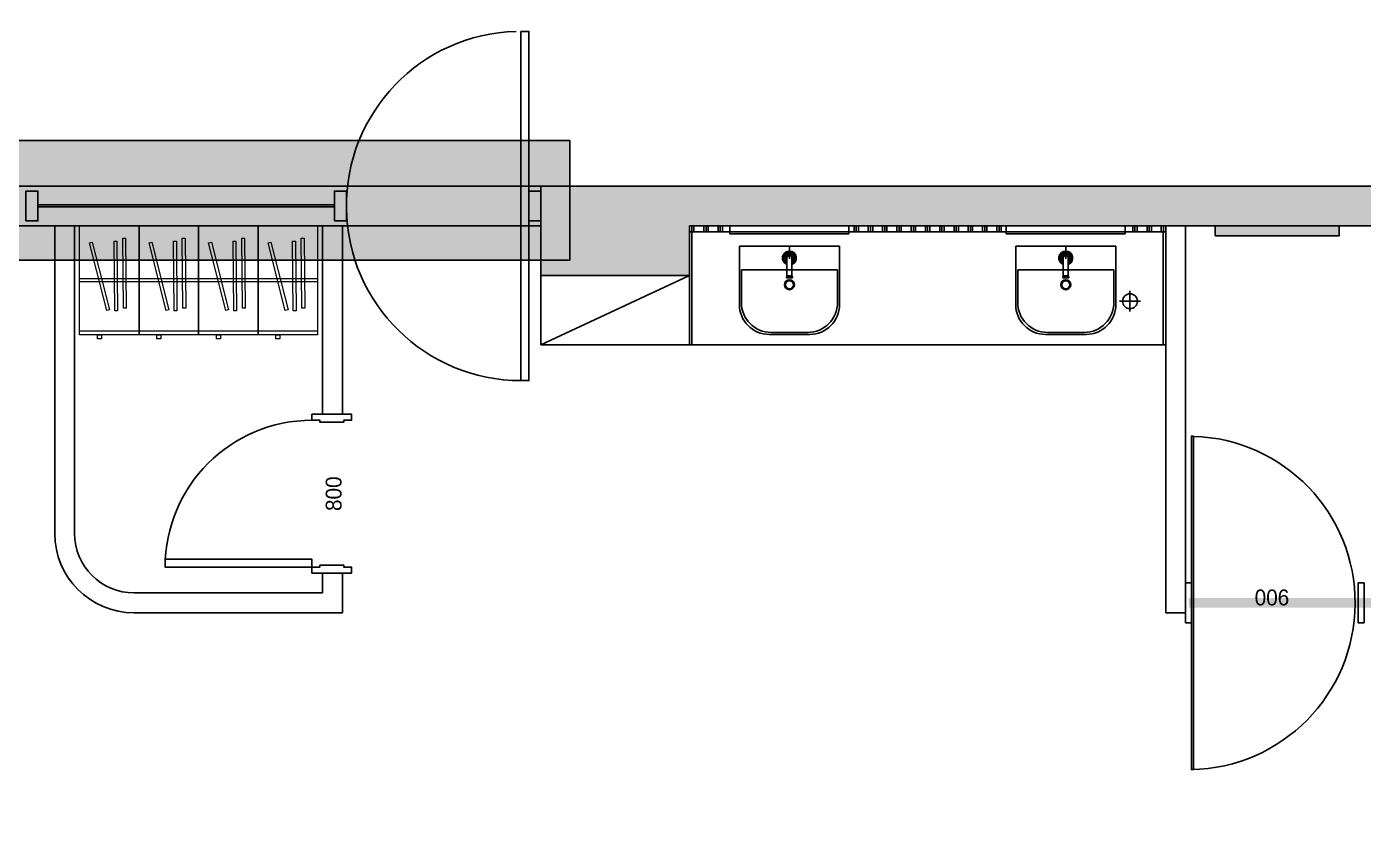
# Model space of a CAD drawing. Extents: x 11477420 to 23072185, y -28506554 to -14238804.
# Drawn here: x 11487655 to 11494392, y -14315015 to -14310971 of the extents above; entities that cross this region are included whole.
import ezdxf
from ezdxf.enums import TextEntityAlignment as Align

# ---------------------------------------------------------------- set-up
doc = ezdxf.new("R2010")
doc.units = 0
doc.header["$LTSCALE"] = 50
doc.header["$MEASUREMENT"] = 0
doc.linetypes.add('HIDDEN', pattern=[0.375, 0.25, -0.125])
doc.layers.get('0').update_dxf_attribs({"linetype": 'CONTINUOUS'})
for name, color, linetype in [('03-WAL NEW', 3, 'CONTINUOUS'), ('1.천장.벽체선(내벽)', 3, 'CONTINUOUS'), ('2.글자선', 60, 'CONTINUOUS'), ('2CONTINUOUS', 2, 'CONTINUOUS'), ('3 가구-붙박이', 6, 'CONTINUOUS'), ('3.기호.계단선', 30, 'CONTINUOUS'), ('8.패턴선', 8, 'CONTINUOUS'), ('C-WIN', 4, 'CONTINUOUS'), ('CO-BATH', 6, 'CONTINUOUS'), ('CO-DO-FR', 7, 'CONTINUOUS'), ('CO-DOOR', 8, 'CONTINUOUS')]:
    doc.layers.add(name, color=color, linetype=linetype)
doc.layers.add('Arch', color=8, linetype='CONTINUOUS', lineweight=0)
doc.styles.add('W-TEXT2', font='Dotum.ttf')
doc.linetypes.add('BATTING', pattern='A,0.00254,-2.54,[134,ltypeshp.shx,S=2.54,R=0,X=-2.54,Y=0],-5.08,[134,ltypeshp.shx,S=2.54,R=180,X=2.54,Y=0],-2.54', length=10.16254)

# ---------------------------------------------------------------- blocks, each defined once
blk = doc.blocks.new('flooor')
at = {"layer": '3.기호.계단선', "ltscale": 30}
h = blk.add_hatch(color=256, dxfattribs=at)
h.dxf.hatch_style = 1
h.paths.add_polyline_path([(11502506.8, -14177741.8), (11503131.8, -14177741.8), (11503131.8, -14177791.8), (11502506.8, -14177791.8)])
at = {"layer": '8.패턴선', "ltscale": 30}
h = blk.add_hatch(color=256, dxfattribs=at)
h.dxf.hatch_style = 1
h.paths.add_polyline_path([(11507656.8, -14172891.8), (11491856.8, -14172891.8), (11491856.8, -14188496.8), (11492056.8, -14188496.8), (11492056.8, -14187881.8), (11492216.8, -14187881.8), (11492216.8, -14187096.8), (11492056.8, -14187096.8), (11492056.8, -14177741.8), (11494956.8, -14177741.8), (11494956.8, -14177541.8), (11492056.8, -14177541.8), (11492056.8, -14173091.8), (11494756.8, -14173091.8), (11494756.8, -14176541.8), (11494956.8, -14176541.8), (11494956.8, -14173091.8), (11500056.8, -14173091.8), (11500056.8, -14176141.8), (11500256.8, -14176141.8), (11500256.8, -14173091.8), (11503456.8, -14173091.8), (11503456.8, -14176141.8), (11503656.8, -14176141.8), (11503656.8, -14175391.8), (11504256.8, -14175391.8), (11504256.8, -14175302.3), (11504246.8, -14175302.3), (11504246.8, -14175262.3), (11504256.8, -14175191.8), (11503656.8, -14175191.8), (11503656.8, -14173091.8), (11505856.8, -14173091.8), (11505856.8, -14175191.8), (11505256.8, -14175191.8), (11505256.8, -14175262.3), (11505266.8, -14175262.3), (11505266.8, -14175316.8), (11505256.8, -14175316.8), (11505256.8, -14175391.8), (11506056.8, -14175391.8), (11506056.8, -14174691.8), (11509204.8, -14174691.8), (11509204.8, -14174491.8), (11506056.8, -14174491.8), (11506056.8, -14173091.8), (11507656.8, -14173091.8)])
h.paths.add_polyline_path([(11499856.8, -14177741.8), (11504356.8, -14177741.8), (11504356.8, -14177541.8), (11499106.8, -14177541.8), (11499106.8, -14177566.8), (11499106.8, -14177716.8), (11499106.8, -14177741.8), (11499106.8, -14177991.8), (11499856.8, -14177991.8)], flags=17)
h.paths.add_polyline_path([(11506056.8, -14177541.8), (11505856.8, -14177541.8), (11505356.8, -14177541.8), (11505356.8, -14177741.8), (11505356.8, -14177941.8), (11506056.8, -14177941.8)], flags=17)
h.paths.add_polyline_path([(11512534.8, -14172891.8), (11511656.8, -14172891.8), (11511656.8, -14173091.8), (11511656.8, -14173691.8), (11512334.8, -14173691.8), (11512334.8, -14174491.8), (11511854.8, -14174491.8), (11511854.8, -14174691.8), (11512334.8, -14174691.8), (11512334.8, -14174791.8), (11512534.8, -14174791.8)])
h.paths.add_polyline_path([(11512534.8, -14175641.8), (11512384.8, -14175641.8), (11512334.8, -14175641.8), (11512334.8, -14176391.8), (11512534.8, -14176391.8)])
h.paths.add_polyline_path([(11512534.8, -14176941.8), (11512384.8, -14176941.8), (11512334.8, -14176941.8), (11512334.8, -14177100.8), (11511772.8, -14177100.8), (11511772.8, -14177941.8), (11512334.8, -14177941.8), (11512334.8, -14178041.8), (11512534.8, -14178041.8)])
h.paths.add_polyline_path([(11512534.8, -14179271.8), (11512384.8, -14179271.8), (11512334.8, -14179271.8), (11512334.8, -14179836.8), (11512534.8, -14179836.8)])
h.paths.add_polyline_path([(11512256.8, -14184446.8), (11511656.8, -14184446.8), (11511656.8, -14185146.8), (11512256.8, -14185146.8)])
h.paths.add_polyline_path([(11507213.8, -14187066.8), (11506733.8, -14187066.8), (11506733.8, -14187846.8), (11507213.8, -14187846.8)], flags=17)
h.paths.add_polyline_path([(11499706.8, -14186781.8), (11499221.8, -14186781.8), (11499221.8, -14187556.8), (11499706.8, -14187556.8)], flags=17)
at = {"ltscale": 30}
for p, q in [((11502129.3, -14178121.8), (11502024.3, -14178121.8)), ((11502076.8, -14178174.3), (11502076.8, -14178069.3))]:
    blk.add_line(p, q, dxfattribs=at)
blk.add_circle((11502076.8, -14178121.8), 37.5, dxfattribs=at)
at = {"layer": '2CONTINUOUS', "ltscale": 30}
for p, q in [((11499106.8, -14177541.8), (11504356.8, -14177541.8)), ((11499856.8, -14177741.8), (11504356.8, -14177741.8))]:
    blk.add_line(p, q, dxfattribs=at)
blk.add_lwpolyline([(11499856.8, -14177741.8), (11499856.8, -14177991.8), (11499106.8, -14177991.8), (11499106.8, -14177541.8)], dxfattribs=at)
at = {"layer": '3.기호.계단선', "ltscale": 30}
blk.add_lwpolyline([(11502506.8, -14177741.8), (11503131.8, -14177741.8), (11503131.8, -14177791.8), (11502506.8, -14177791.8), (11502506.8, -14177741.8)], dxfattribs=at)
at = {"layer": 'C-WIN', "ltscale": 30}
for p, q in [((11498066.8, -14177636.8), (11496571.8, -14177636.8)), ((11498066.8, -14177646.8), (11496571.8, -14177646.8))]:
    blk.add_line(p, q, dxfattribs=at)
for points in [[(11494956.8, -14177541.8), (11499106.8, -14177541.8), (11499106.8, -14177741.8), (11494956.8, -14177741.8)], [(11496511.8, -14177716.8), (11496571.8, -14177716.8), (11496571.8, -14177566.8), (11496511.8, -14177566.8)], [(11498066.8, -14177716.8), (11498126.8, -14177716.8), (11498126.8, -14177566.8), (11498066.8, -14177566.8)], [(11499046.8, -14177716.8), (11499106.8, -14177716.8), (11499106.8, -14177566.8), (11499046.8, -14177566.8)]]:
    blk.add_lwpolyline(points, close=True, dxfattribs=at)
at = {"layer": 'CO-DOOR'}
blk.add_lwpolyline([(11499006.8, -14176761.8), (11499006.8, -14178521.8), (11499046.8, -14178521.8), (11499046.8, -14176761.8)], close=True, dxfattribs=at)
blk.add_arc((11499007, -14177641.6), 880.2, 91.57331, 269.9892, dxfattribs=at)
blk = doc.blocks.new('flooor2')
at = {"color": 8}
for p, q in [((11525899.6, -14272946.4), (11525899.6, -14273011.4)), ((11527292.6, -14272946.4), (11527292.6, -14273011.4))]:
    blk.add_line(p, q, dxfattribs=at)
at = {"layer": '03-WAL NEW', "color": 8}
for p, q in [((11525396.1, -14272874.4), (11525396.1, -14272844.4)), ((11525396.1, -14272844.4), (11525418.1, -14272844.4)), ((11525418.1, -14272844.4), (11525418.1, -14272874.4)), ((11525468.1, -14272874.4), (11525468.1, -14272844.4)), ((11525468.1, -14272844.4), (11525490.1, -14272844.4)), ((11525490.1, -14272844.4), (11525490.1, -14272874.4)), ((11525540.1, -14272874.4), (11525540.1, -14272844.4)), ((11525540.1, -14272844.4), (11525562.1, -14272844.4)), ((11525562.1, -14272844.4), (11525562.1, -14272874.4)), ((11526225.1, -14272874.4), (11526225.1, -14272844.4)), ((11526225.1, -14272844.4), (11526247.1, -14272844.4)), ((11526247.1, -14272844.4), (11526247.1, -14272874.4)), ((11526297.1, -14272874.4), (11526297.1, -14272844.4)), ((11526297.1, -14272844.4), (11526319.1, -14272844.4)), ((11526319.1, -14272844.4), (11526319.1, -14272874.4)), ((11526369.1, -14272874.4), (11526369.1, -14272844.4)), ((11526369.1, -14272844.4), (11526391.1, -14272844.4)), ((11526391.1, -14272844.4), (11526391.1, -14272874.4)), ((11526441.1, -14272874.4), (11526441.1, -14272844.4)), ((11526441.1, -14272844.4), (11526463.1, -14272844.4)), ((11526463.1, -14272844.4), (11526463.1, -14272874.4)), ((11526513.1, -14272874.4), (11526513.1, -14272844.4)), ((11526513.1, -14272844.4), (11526535.1, -14272844.4)), ((11526535.1, -14272844.4), (11526535.1, -14272874.4)), ((11526607.1, -14272844.4), (11526585.1, -14272844.4)), ((11526585.1, -14272844.4), (11526585.1, -14272874.4)), ((11526607.1, -14272874.4), (11526607.1, -14272844.4)), ((11526679.1, -14272844.4), (11526657.1, -14272844.4)), ((11526657.1, -14272844.4), (11526657.1, -14272874.4)), ((11526679.1, -14272874.4), (11526679.1, -14272844.4)), ((11526751.1, -14272844.4), (11526729.1, -14272844.4)), ((11526729.1, -14272844.4), (11526729.1, -14272874.4)), ((11526751.1, -14272874.4), (11526751.1, -14272844.4)), ((11526823.1, -14272844.4), (11526801.1, -14272844.4)), ((11526801.1, -14272844.4), (11526801.1, -14272874.4)), ((11526823.1, -14272874.4), (11526823.1, -14272844.4)), ((11526895.1, -14272844.4), (11526873.1, -14272844.4)), ((11526873.1, -14272844.4), (11526873.1, -14272874.4)), ((11526895.1, -14272874.4), (11526895.1, -14272844.4)), ((11526967.1, -14272844.4), (11526945.1, -14272844.4)), ((11526945.1, -14272844.4), (11526945.1, -14272874.4)), ((11526967.1, -14272874.4), (11526967.1, -14272844.4)), ((11527652.1, -14272844.4), (11527630.1, -14272844.4)), ((11527630.1, -14272844.4), (11527630.1, -14272874.4)), ((11527652.1, -14272874.4), (11527652.1, -14272844.4)), ((11527724.1, -14272844.4), (11527702.1, -14272844.4)), ((11527702.1, -14272844.4), (11527702.1, -14272874.4)), ((11527724.1, -14272874.4), (11527724.1, -14272844.4)), ((11527796.1, -14272844.4), (11527774.1, -14272844.4)), ((11527774.1, -14272844.4), (11527774.1, -14272874.4)), ((11527796.1, -14272874.4), (11527796.1, -14272844.4)), ((11525418.1, -14272874.4), (11525396.1, -14272874.4)), ((11525490.1, -14272874.4), (11525468.1, -14272874.4)), ((11525562.1, -14272874.4), (11525540.1, -14272874.4)), ((11526247.1, -14272874.4), (11526225.1, -14272874.4)), ((11526319.1, -14272874.4), (11526297.1, -14272874.4)), ((11526391.1, -14272874.4), (11526369.1, -14272874.4)), ((11526463.1, -14272874.4), (11526441.1, -14272874.4)), ((11526535.1, -14272874.4), (11526513.1, -14272874.4)), ((11526585.1, -14272874.4), (11526607.1, -14272874.4)), ((11526657.1, -14272874.4), (11526679.1, -14272874.4)), ((11526729.1, -14272874.4), (11526751.1, -14272874.4)), ((11526801.1, -14272874.4), (11526823.1, -14272874.4)), ((11526873.1, -14272874.4), (11526895.1, -14272874.4)), ((11526945.1, -14272874.4), (11526967.1, -14272874.4)), ((11527630.1, -14272874.4), (11527652.1, -14272874.4)), ((11527702.1, -14272874.4), (11527724.1, -14272874.4)), ((11527774.1, -14272874.4), (11527796.1, -14272874.4))]:
    blk.add_line(p, q, dxfattribs=at)
at = {"layer": '03-WAL NEW', "color": 8, "ltscale": 10}
for p, q in [((11525407.1, -14272844.4), (11525407.1, -14272874.4)), ((11525479.1, -14272844.4), (11525479.1, -14272874.4)), ((11525551.1, -14272844.4), (11525551.1, -14272874.4)), ((11526236.1, -14272844.4), (11526236.1, -14272874.4)), ((11526308.1, -14272844.4), (11526308.1, -14272874.4)), ((11526380.1, -14272844.4), (11526380.1, -14272874.4)), ((11526452.1, -14272844.4), (11526452.1, -14272874.4)), ((11526524.1, -14272844.4), (11526524.1, -14272874.4)), ((11526596.1, -14272844.4), (11526596.1, -14272874.4)), ((11526668.1, -14272844.4), (11526668.1, -14272874.4)), ((11526740.1, -14272844.4), (11526740.1, -14272874.4)), ((11526812.1, -14272844.4), (11526812.1, -14272874.4)), ((11526884.1, -14272844.4), (11526884.1, -14272874.4)), ((11526956.1, -14272844.4), (11526956.1, -14272874.4)), ((11527641.1, -14272844.4), (11527641.1, -14272874.4)), ((11527713.1, -14272844.4), (11527713.1, -14272874.4)), ((11527785.1, -14272844.4), (11527785.1, -14272874.4))]:
    blk.add_line(p, q, dxfattribs=at)
at = {"layer": '1.천장.벽체선(내벽)', "ltscale": 30}
for p, q in [((11522196.1, -14274394.4), (11522196.1, -14272844.4)), ((11522296.1, -14274394.4), (11522296.1, -14272844.4)), ((11523546.1, -14273794.4), (11523546.1, -14272844.4)), ((11523646.1, -14273794.4), (11523646.1, -14272844.4)), ((11523646.1, -14273794.4), (11523546.1, -14273794.4)), ((11523546.1, -14274694.4), (11523546.1, -14274594.4)), ((11523646.1, -14274594.4), (11523546.1, -14274594.4)), ((11523646.1, -14274794.4), (11523646.1, -14274594.4)), ((11523546.1, -14274694.4), (11522596.1, -14274694.4)), ((11523646.1, -14274794.4), (11522596.1, -14274794.4))]:
    blk.add_line(p, q, dxfattribs=at)
blk.add_lwpolyline([(11527796.1, -14274794.4), (11527896.1, -14274794.4), (11527896.1, -14272844.4), (11527796.1, -14272844.4)], close=True, dxfattribs=at)
for radius in [400, 300]:
    blk.add_arc((11522596.1, -14274394.4), radius, 180, 270, dxfattribs=at)
at = {"layer": '3 가구-붙박이', "color": 8, "ltscale": 30}
for p, q in [((11527796.1, -14272844.4), (11525396.1, -14272844.4)), ((11525396.1, -14272844.4), (11525396.1, -14273444.4)), ((11525396.1, -14272844.4), (11525396.1, -14272874.4)), ((11527796.1, -14273444.4), (11527796.1, -14272844.4)), ((11527796.1, -14272874.4), (11527796.1, -14272844.4)), ((11525396.1, -14272874.4), (11527796.1, -14272874.4)), ((11525408.1, -14273444.4), (11525408.1, -14272874.4)), ((11525408.1, -14273444.4), (11525408.1, -14272874.4)), ((11527784.1, -14273444.4), (11527784.1, -14272874.4)), ((11524646.1, -14273444.4), (11525396.1, -14273094.4)), ((11525396.1, -14273094.4), (11524646.1, -14273094.4)), ((11524646.1, -14273094.4), (11524646.1, -14273444.4)), ((11525396.1, -14273444.4), (11525396.1, -14273094.4)), ((11524646.1, -14273444.4), (11525396.1, -14273444.4)), ((11525396.1, -14273444.4), (11527796.1, -14273444.4)), ((11525396.1, -14273444.4), (11525408.1, -14273444.4)), ((11525396.1, -14273444.4), (11525408.1, -14273444.4)), ((11527796.1, -14273444.4), (11527784.1, -14273444.4))]:
    blk.add_line(p, q, dxfattribs=at)
at = {"layer": '8.패턴선', "color": 8}
for p, q in [((11525599.6, -14272884.4), (11525599.6, -14272844.4)), ((11525599.6, -14272844.4), (11526199.6, -14272844.4)), ((11526199.6, -14272844.4), (11526199.6, -14272884.4)), ((11527592.6, -14272844.4), (11526992.6, -14272844.4)), ((11526992.6, -14272844.4), (11526992.6, -14272884.4)), ((11527592.6, -14272884.4), (11527592.6, -14272844.4)), ((11526199.6, -14272884.4), (11525599.6, -14272884.4)), ((11526992.6, -14272884.4), (11527592.6, -14272884.4))]:
    blk.add_line(p, q, dxfattribs=at)
at = {"layer": 'Arch', "color": 8}
for p, q in [((11522321.1, -14273394.4), (11522321.1, -14272844.4)), ((11522321.1, -14272844.4), (11522621.1, -14272844.4)), ((11522621.1, -14273394.4), (11522621.1, -14272844.4)), ((11522621.1, -14272844.4), (11522921.1, -14272844.4)), ((11522621.1, -14272844.4), (11522621.1, -14273394.4)), ((11522921.1, -14272844.4), (11522921.1, -14273394.4)), ((11522921.1, -14273394.4), (11522921.1, -14272844.4)), ((11522921.1, -14272844.4), (11523221.1, -14272844.4)), ((11523221.1, -14273394.4), (11523221.1, -14272844.4)), ((11523221.1, -14272844.4), (11523521.1, -14272844.4)), ((11523221.1, -14272844.4), (11523221.1, -14273394.4)), ((11523521.1, -14272844.4), (11523521.1, -14273394.4)), ((11522539, -14272907), (11522553, -14272906.9)), ((11522542.1, -14273259.1), (11522539, -14272907)), ((11522553, -14272906.9), (11522556.1, -14273259)), ((11522839, -14272907), (11522853, -14272906.9)), ((11522842.1, -14273259.1), (11522839, -14272907)), ((11522853, -14272906.9), (11522856.1, -14273259)), ((11523139, -14272907), (11523153, -14272906.9)), ((11523142.1, -14273259.1), (11523139, -14272907)), ((11523153, -14272906.9), (11523156.1, -14273259)), ((11523439, -14272907), (11523453, -14272906.9)), ((11523442.1, -14273259.1), (11523439, -14272907)), ((11523453, -14272906.9), (11523456.1, -14273259)), ((11522371.9, -14272930.2), (11522385.5, -14272926.8)), ((11522458.3, -14273271.7), (11522371.9, -14272930.2)), ((11522385.5, -14272926.8), (11522471.9, -14273268.2)), ((11522495.1, -14272921.1), (11522509.1, -14272921)), ((11522498.2, -14273273.3), (11522495.1, -14272921.1)), ((11522509.1, -14272921), (11522512.2, -14273273.2)), ((11522671.9, -14272930.2), (11522685.5, -14272926.8)), ((11522758.3, -14273271.7), (11522671.9, -14272930.2)), ((11522685.5, -14272926.8), (11522771.9, -14273268.2)), ((11522795.1, -14272921.1), (11522809.1, -14272921)), ((11522798.2, -14273273.3), (11522795.1, -14272921.1)), ((11522809.1, -14272921), (11522812.2, -14273273.2)), ((11522971.9, -14272930.2), (11522985.5, -14272926.8)), ((11523058.3, -14273271.7), (11522971.9, -14272930.2)), ((11522985.5, -14272926.8), (11523071.9, -14273268.2)), ((11523095.1, -14272921.1), (11523109.1, -14272921)), ((11523098.2, -14273273.3), (11523095.1, -14272921.1)), ((11523109.1, -14272921), (11523112.2, -14273273.2)), ((11523271.9, -14272930.2), (11523285.5, -14272926.8)), ((11523358.3, -14273271.7), (11523271.9, -14272930.2)), ((11523285.5, -14272926.8), (11523371.9, -14273268.2)), ((11523395.1, -14272921.1), (11523409.1, -14272921)), ((11523398.2, -14273273.3), (11523395.1, -14272921.1)), ((11523409.1, -14272921), (11523412.2, -14273273.2)), ((11522621.1, -14273111.9), (11522321.1, -14273111.9)), ((11522921.1, -14273111.9), (11522621.1, -14273111.9)), ((11523221.1, -14273111.9), (11522921.1, -14273111.9)), ((11523521.1, -14273111.9), (11523221.1, -14273111.9)), ((11522621.1, -14273126.9), (11522321.1, -14273126.9)), ((11522921.1, -14273126.9), (11522621.1, -14273126.9)), ((11523221.1, -14273126.9), (11522921.1, -14273126.9)), ((11523521.1, -14273126.9), (11523221.1, -14273126.9)), ((11522471.9, -14273268.2), (11522458.3, -14273271.7)), ((11522512.2, -14273273.2), (11522498.2, -14273273.3)), ((11522556.1, -14273259), (11522542.1, -14273259.1)), ((11522771.9, -14273268.2), (11522758.3, -14273271.7)), ((11522812.2, -14273273.2), (11522798.2, -14273273.3)), ((11522856.1, -14273259), (11522842.1, -14273259.1)), ((11523071.9, -14273268.2), (11523058.3, -14273271.7)), ((11523112.2, -14273273.2), (11523098.2, -14273273.3)), ((11523156.1, -14273259), (11523142.1, -14273259.1)), ((11523371.9, -14273268.2), (11523358.3, -14273271.7)), ((11523412.2, -14273273.2), (11523398.2, -14273273.3)), ((11523456.1, -14273259), (11523442.1, -14273259.1)), ((11522321.1, -14273374.4), (11522621.1, -14273374.4)), ((11522621.1, -14273374.4), (11522921.1, -14273374.4)), ((11522921.1, -14273374.4), (11523221.1, -14273374.4)), ((11523221.1, -14273374.4), (11523521.1, -14273374.4)), ((11522621.1, -14273394.4), (11522321.1, -14273394.4)), ((11522411.1, -14273414.4), (11522411.1, -14273394.4)), ((11522411.1, -14273394.4), (11522431.1, -14273394.4)), ((11522431.1, -14273414.4), (11522411.1, -14273414.4)), ((11522431.1, -14273394.4), (11522431.1, -14273414.4)), ((11522921.1, -14273394.4), (11522621.1, -14273394.4)), ((11522711.1, -14273414.4), (11522711.1, -14273394.4)), ((11522711.1, -14273394.4), (11522731.1, -14273394.4)), ((11522731.1, -14273414.4), (11522711.1, -14273414.4)), ((11522731.1, -14273394.4), (11522731.1, -14273414.4)), ((11523221.1, -14273394.4), (11522921.1, -14273394.4)), ((11523011.1, -14273414.4), (11523011.1, -14273394.4)), ((11523011.1, -14273394.4), (11523031.1, -14273394.4)), ((11523031.1, -14273414.4), (11523011.1, -14273414.4)), ((11523031.1, -14273394.4), (11523031.1, -14273414.4)), ((11523521.1, -14273394.4), (11523221.1, -14273394.4)), ((11523311.1, -14273414.4), (11523311.1, -14273394.4)), ((11523311.1, -14273394.4), (11523331.1, -14273394.4)), ((11523331.1, -14273414.4), (11523311.1, -14273414.4)), ((11523331.1, -14273394.4), (11523331.1, -14273414.4))]:
    blk.add_line(p, q, dxfattribs=at)
at = {"layer": 'CO-BATH', "color": 8}
for p, q in [((11525647.1, -14273241.4), (11525647.1, -14272946.4)), ((11525647.1, -14272946.4), (11526152.1, -14272946.4)), ((11526152.1, -14272946.4), (11526152.1, -14273241.4)), ((11527040.1, -14272946.4), (11527040.1, -14273241.4)), ((11527545.1, -14272946.4), (11527040.1, -14272946.4)), ((11527545.1, -14273241.4), (11527545.1, -14272946.4)), ((11525887.1, -14273006.4), (11525887.1, -14273096.9)), ((11525912.1, -14273006.4), (11525912.1, -14273096.9)), ((11527280.1, -14273006.4), (11527280.1, -14273096.9)), ((11527305.1, -14273006.4), (11527305.1, -14273096.9)), ((11525657.1, -14273231.4), (11525657.1, -14273066.4)), ((11525657.1, -14273066.4), (11526142.1, -14273066.4)), ((11525885.1, -14273101.9), (11525885.1, -14273106.9)), ((11525914.1, -14273101.9), (11525885.1, -14273101.9)), ((11525914.1, -14273106.9), (11525885.1, -14273106.9)), ((11525886.1, -14273096.9), (11525886.1, -14273101.9)), ((11525913.1, -14273096.9), (11525886.1, -14273096.9)), ((11525913.1, -14273096.9), (11525913.1, -14273101.9)), ((11525914.1, -14273101.9), (11525914.1, -14273106.9)), ((11526142.1, -14273066.4), (11526142.1, -14273231.4)), ((11527050.1, -14273066.4), (11527050.1, -14273231.4)), ((11527535.1, -14273066.4), (11527050.1, -14273066.4)), ((11527278.1, -14273101.9), (11527278.1, -14273106.9)), ((11527278.1, -14273101.9), (11527307.1, -14273101.9)), ((11527278.1, -14273106.9), (11527307.1, -14273106.9)), ((11527279.1, -14273096.9), (11527279.1, -14273101.9)), ((11527279.1, -14273096.9), (11527306.1, -14273096.9)), ((11527306.1, -14273096.9), (11527306.1, -14273101.9)), ((11527307.1, -14273101.9), (11527307.1, -14273106.9)), ((11527535.1, -14273231.4), (11527535.1, -14273066.4)), ((11525992.1, -14273381.4), (11525807.1, -14273381.4)), ((11527200.1, -14273381.4), (11527385.1, -14273381.4)), ((11526002.1, -14273391.4), (11525797.1, -14273391.4)), ((11527190.1, -14273391.4), (11527395.1, -14273391.4))]:
    blk.add_line(p, q, dxfattribs=at)
for centre, radius in [((11525899.6, -14273141.4), 25), ((11527292.6, -14273141.4), 25), ((11525899.6, -14273141.4), 20), ((11527292.6, -14273141.4), 20)]:
    blk.add_circle(centre, radius, dxfattribs=at)
for centre, radius, start, end in [((11525899.6, -14273006.4), 35, 290.92486, 249.07519), ((11525899.6, -14273006.4), 30, 294.62434, 245.37571), ((11525899.6, -14273006.4), 25, 300.00002, 240.00002), ((11527292.6, -14273006.4), 35, 290.92481, 249.07514), ((11527292.6, -14273006.4), 30, 294.62429, 245.37566), ((11527292.6, -14273006.4), 25, 299.99998, 239.99998), ((11525899.6, -14273006.4), 18, 313.98299, 226.01706), ((11525899.6, -14273006.4), 12.5, 0.00002, 180.00002), ((11527292.6, -14273006.4), 18, 313.98294, 226.01701), ((11527292.6, -14273006.4), 12.5, 359.99998, 179.99998), ((11525797.1, -14273241.4), 150, 180, 270), ((11525807.1, -14273231.4), 150, 180, 270), ((11525992.1, -14273231.4), 150, 270, 0), ((11526002.1, -14273241.4), 150, 270, 0), ((11527190.1, -14273241.4), 150, 180, 270), ((11527200.1, -14273231.4), 150, 180, 270), ((11527385.1, -14273231.4), 150, 270, 0), ((11527395.1, -14273241.4), 150, 270, 0)]:
    blk.add_arc(centre, radius, start, end, dxfattribs=at)
at = {"layer": 'CO-DO-FR', "color": 8}
for points in [[(11523492.5, -14273794.4), (11523692.5, -14273794.4), (11523692.5, -14273824.4), (11523652.5, -14273824.4), (11523652.5, -14273834.4), (11523532.5, -14273834.4), (11523532.5, -14273824.4), (11523492.5, -14273824.4), (11523492.5, -14273794.4)], [(11523492.5, -14274594.4), (11523692.5, -14274594.4), (11523692.5, -14274564.4), (11523652.5, -14274564.4), (11523652.5, -14274554.4), (11523532.5, -14274554.4), (11523532.5, -14274564.4), (11523492.5, -14274564.4), (11523492.5, -14274594.4)], [(11527896.1, -14274844.4), (11527926.1, -14274844.4), (11527926.1, -14274644.4), (11527896.1, -14274644.4)], [(11528796.1, -14274844.4), (11528766.1, -14274844.4), (11528766.1, -14274644.4), (11528796.1, -14274644.4)]]:
    blk.add_lwpolyline(points, close=True, dxfattribs=at)
at = {"layer": 'CO-DOOR'}
for points in [[(11527936.1, -14275584.4), (11527936.1, -14273904.4), (11527926.1, -14273904.4), (11527926.1, -14275584.4)], [(11522752.5, -14274524.4), (11523492.5, -14274524.4), (11523492.5, -14274564.4), (11522752.5, -14274564.4)]]:
    blk.add_lwpolyline(points, close=True, dxfattribs=at)
for centre, radius, start, end in [((11523492.5, -14274564.4), 740, 90, 180), ((11527911.3, -14274744.8), 839.8, 271.00823, 88.3093)]:
    blk.add_arc(centre, radius, start, end, dxfattribs=at)
blk.add_blockref('flooor', (25539.3, -95102.6))
at = {"layer": '2.글자선', "color": 8, "style": 'W-TEXT2'}
for s, rotation, p in [('800', 90, (11523601.9, -14274194.5)), ('900', 180, (11528331.8, -14274717.2))]:
    blk.add_text(s, height=80, rotation=rotation, dxfattribs=at).set_placement(p, align=Align.MIDDLE_CENTER)

msp = doc.modelspace()

# ---------------------------------------------------------------- hatches: boundary and pattern name
at = {"layer": '3.기호.계단선', "linetype": 'BATTING', "ltscale": 10}
h = msp.add_hatch(dxfattribs=at)
h.set_pattern_fill('DOTS', color=256, scale=500)
h.paths.add_polyline_path([(11485947.5, -14311543.7), (11490392.2, -14311543.7), (11490392.2, -14312147), (11485947.5, -14312147)])
h.paths.add_polyline_path([(11496996.1, -14309624), (11497551.1, -14309624), (11497551.1, -14311774), (11496996.1, -14311774)])
h.paths.add_polyline_path([(11496996.3, -14316231.8), (11498292.2, -14316231.8), (11498292.2, -14316629), (11496996.3, -14316629)])
h.paths.add_polyline_path([(11495439.5, -14312043.4), (11496569.1, -14312043.4), (11496569.1, -14311656.6), (11495439.5, -14311656.6)])

# ---------------------------------------------------------------- linework, layer by layer
at = {"layer": '3.기호.계단선', "ltscale": 10}
msp.add_lwpolyline([(11485947.5, -14311543.7), (11490392.2, -14311543.7), (11490392.2, -14312147), (11485947.5, -14312147)], close=True, dxfattribs=at)
at = {"layer": '3.기호.계단선', "linetype": 'HIDDEN', "ltscale": 10, "const_width": 50}
msp.add_lwpolyline([(11493511.1, -14313874), (11496716.1, -14313874)], dxfattribs=at)

# ---------------------------------------------------------------- block references
msp.add_blockref('flooor2', (-34400, -39129.5))

doc.saveas('drawing.dxf')
